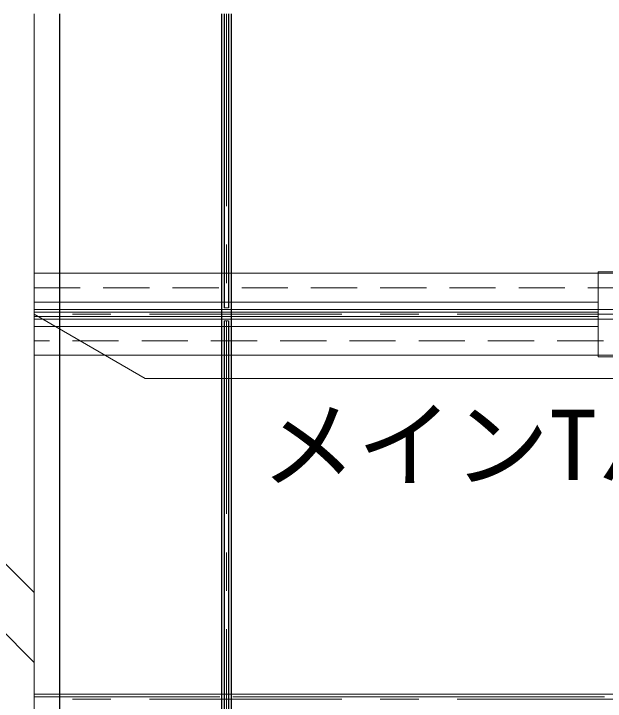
# Model space of a CAD drawing. Units: millimetres, scale not verified. Extents: x -11700 to 11700, y -342150 to 7650.
# Drawn here: x -10084 to -9162, y -897 to 175 of the extents above; entities that cross this region are included whole.
import ezdxf
from ezdxf.enums import TextEntityAlignment as Align

# ---------------------------------------------------------------- set-up
doc = ezdxf.new("R2010")
doc.units = ezdxf.units.MM
doc.header["$LTSCALE"] = 60
doc.linetypes.add('CHAIN1', pattern=[8, 5, -1, 1, -1])
doc.linetypes.add('DASHED1', pattern=[1.8, 1.2, -0.6])
for name, color, linetype, lineweight in [('9-0_中心線', 4, 'CHAIN1', 9), ('9-2_メイン・クロス', 3, 'Continuous', 18), ('9-3_メインクロス', 2, 'Continuous', 25), ('9-6_文字', 7, 'Continuous', 18), ('9-9_躯体他', 4, 'Continuous', 9), ('9-B_補強金具・金具・', 3, 'Continuous', 18)]:
    doc.layers.add(name, color=color, linetype=linetype, lineweight=lineweight)
doc.styles.add('ＭＳ ゴシック', font='')
doc.styles.get('ＭＳ ゴシック').set_extended_font_data('MS Gothic')

msp = doc.modelspace()

# ---------------------------------------------------------------- linework, layer by layer
at = {"layer": '9-0_中心線'}
for p, q in [((-9752.68, 175.22), (-9752.68, -5393.49)), ((-7652.68, -293.49), (-10052.68, -293.49)), ((-7652.68, -893.49), (-10052.68, -893.49))]:
    msp.add_line(p, q, dxfattribs=at)
at = {"layer": '9-0_中心線', "linetype": 'DASHED1'}
for p, q in [((-10052.68, -251.99), (-7652.68, -251.99)), ((-7652.68, -334.99), (-10052.68, -334.99))]:
    msp.add_line(p, q, dxfattribs=at)
at = {"layer": '9-2_メイン・クロス'}
for p, q in [((-7652.68, -229.49), (-10052.68, -229.49)), ((-9172.68, -274.49), (-10052.68, -274.49)), ((-7652.68, -285.99), (-10052.68, -285.99)), ((-9756.18, -283.49), (-9749.18, -283.49)), ((-9172.68, -289.99), (-10052.68, -289.99)), ((-9172.68, -296.99), (-10052.68, -296.99)), ((-7652.68, -300.99), (-10052.68, -300.99)), ((-9749.18, -303.49), (-9756.18, -303.49)), ((-9172.68, -312.49), (-10052.68, -312.49)), ((-7652.68, -357.49), (-10052.68, -357.49)), ((-7652.68, -885.99), (-10052.68, -885.99)), ((-9762.68, -889.99), (-10052.68, -889.99)), ((-9162.68, -889.99), (-9742.68, -889.99))]:
    msp.add_line(p, q, dxfattribs=at)
at = {"layer": '9-3_メインクロス'}
for p, q in [((-10012.68, -5393.49), (-10012.68, 175.22)), ((-9760.18, 175.22), (-9760.18, -5393.49)), ((-9756.18, 175.22), (-9756.18, -283.49)), ((-9749.18, 175.22), (-9749.18, -283.49)), ((-9745.18, 175.22), (-9745.18, -5393.49)), ((-9756.18, -303.49), (-9756.18, -1483.49)), ((-9749.18, -303.49), (-9749.18, -1483.49))]:
    msp.add_line(p, q, dxfattribs=at)
at = {"layer": '9-6_文字'}
for p in [(-10052.68, -293.49), (-7675.88, -393.49)]:
    msp.add_line(p, (-9879.47, -393.49), dxfattribs=at)
at = {"layer": '9-9_躯体他'}
for p, q in [((-10052.68, -5393.49), (-10052.68, 175.22)), ((-10172.33, -607.95), (-10052.68, -727.6)), ((-10172.33, -716.67), (-10052.68, -836.32))]:
    msp.add_line(p, q, dxfattribs=at)
at = {"layer": '9-B_補強金具・金具・'}
for p, q in [((-9172.68, -359.79), (-9172.68, -227.19)), ((-9125.68, -227.19), (-9172.68, -227.19)), ((-9126.19, -359.79), (-9172.68, -359.79))]:
    msp.add_line(p, q, dxfattribs=at)
at = {"layer": '9-B_補強金具・金具・', "linetype": 'DASHED1'}
for p, q in [((-9125.68, -229.49), (-9172.68, -229.49)), ((-9125.68, -357.49), (-9172.68, -357.49))]:
    msp.add_line(p, q, dxfattribs=at)

# ---------------------------------------------------------------- texts
at = {"layer": '9-6_文字', "style": 'ＭＳ ゴシック'}
msp.add_text('メインTバー', height=110, dxfattribs=at).set_placement((-9699.25, -585), align=Align.BOTTOM_LEFT)

doc.saveas('drawing.dxf')
